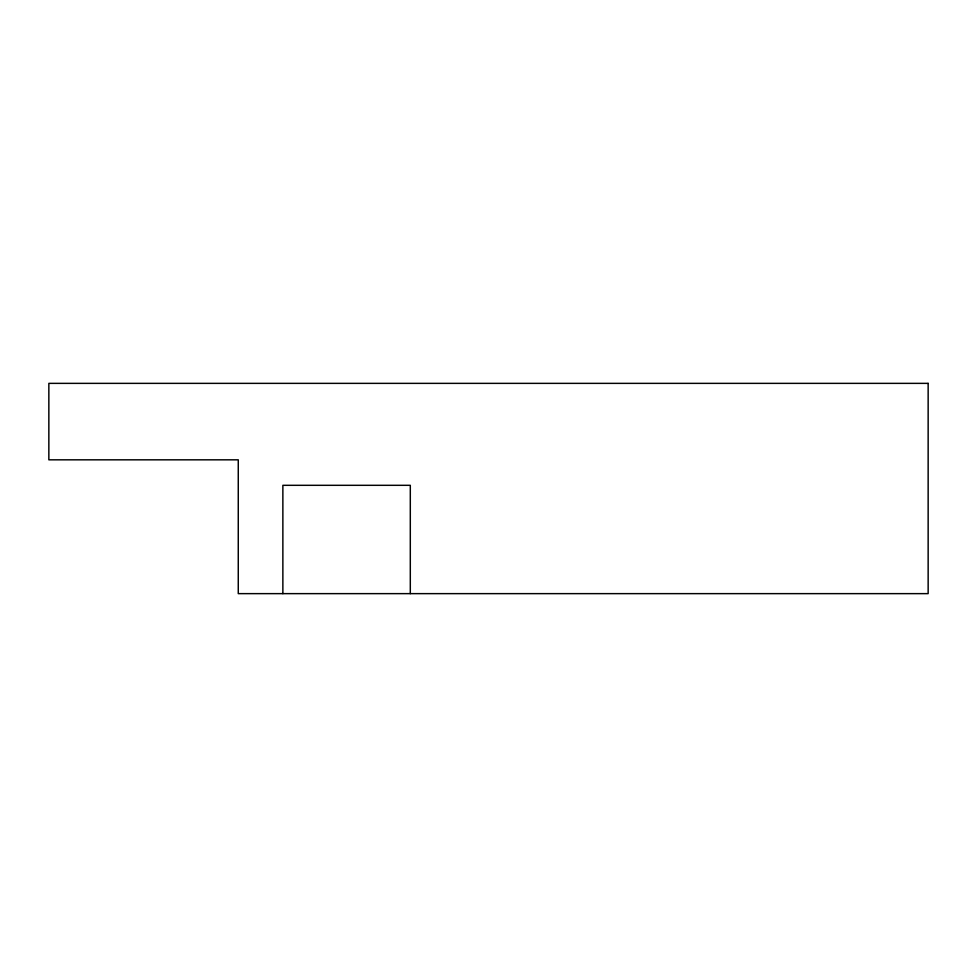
<?xml version="1.0" encoding="UTF-8"?>
<svg xmlns="http://www.w3.org/2000/svg" width="977" height="977" viewBox="0 0 977 977"><rect width="100%" height="100%" fill="white"/><g stroke="black" fill="none" stroke-linecap="round" stroke-linejoin="round"><path stroke-width="1.47" d="M410.303 593.637L410.303 485.313L282.866 485.313L282.866 593.637M928.15 383.363L48.85 383.363L48.85 459.825L238.266 459.825L238.266 593.637L928.15 593.637L928.15 383.363"/></g></svg>
